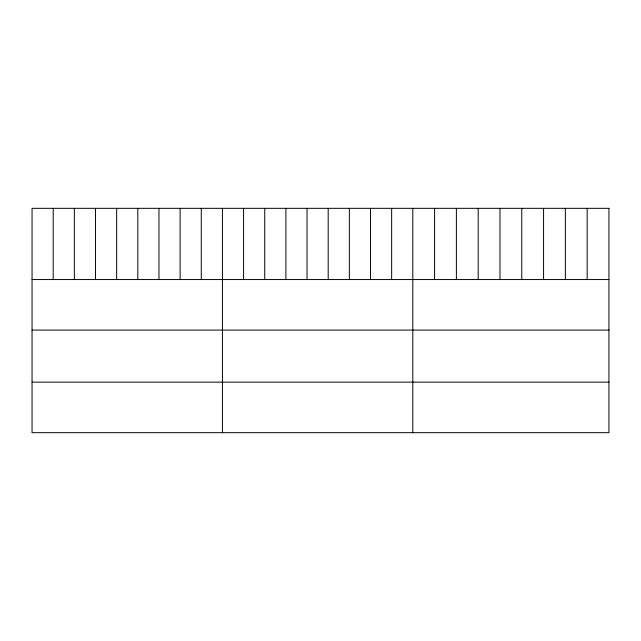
<?xml version="1.0" encoding="UTF-8"?>
<svg xmlns="http://www.w3.org/2000/svg" width="641" height="641" viewBox="0 0 641 641"><rect width="100%" height="100%" fill="white"/><g stroke="black" fill="none" stroke-linecap="round" stroke-linejoin="round"><path stroke-width="0.96" d="M32.05 279.548L608.95 279.548M32.05 330.083L608.95 330.083M32.05 382.14L608.95 382.14M587.156 208.325L587.156 279.548M565.362 208.325L565.362 279.548M543.568 208.325L543.568 279.548M521.774 208.325L521.774 279.548M499.98 208.325L499.98 279.548M478.186 208.325L478.186 279.548M456.392 208.325L456.392 279.548M434.598 208.325L434.598 279.548M412.804 208.325L412.804 432.675M391.651 208.325L391.651 279.548M370.498 208.325L370.498 279.548M349.345 208.325L349.345 279.548M328.192 208.325L328.192 279.548M307.039 208.325L307.039 279.548M285.886 208.325L285.886 279.548M264.733 208.325L264.733 279.548M243.58 208.325L243.58 279.548M222.427 208.325L222.427 432.675M201.274 208.325L201.274 279.548M180.121 208.325L180.121 279.548M158.968 208.325L158.968 279.548M137.815 208.325L137.815 279.548M116.662 208.325L116.662 279.548M95.509 208.325L95.509 279.548M74.356 208.325L74.356 279.548M53.203 208.325L53.203 279.548M608.95 208.325L32.05 208.325L32.05 432.675L608.95 432.675L608.95 208.325"/></g></svg>
